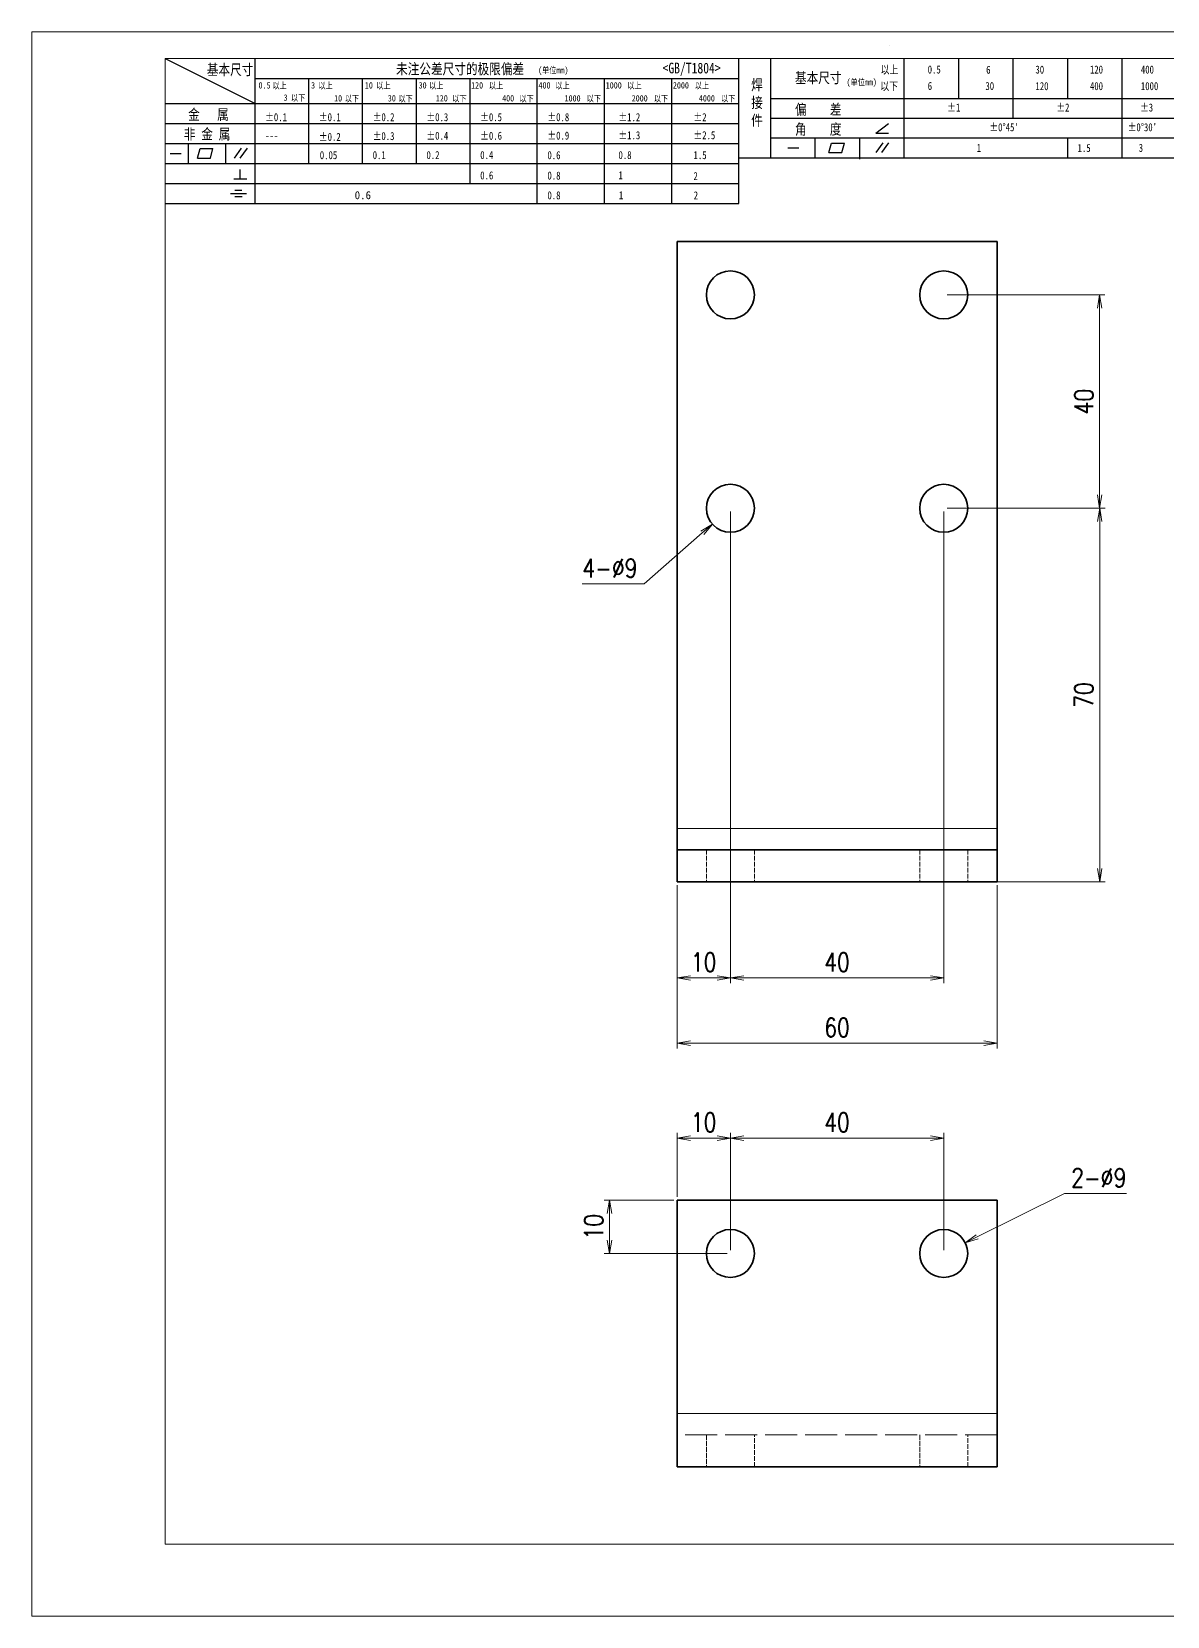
# Model space of a CAD drawing. Header units: millimetres. Extents: x -51813 to 38145, y -10860 to 38732.
# Drawn here: x -50939.1 to -50726.2, y 37794.5 to 38091.5 of the extents above; entities that cross this region are included whole.
import ezdxf

# ---------------------------------------------------------------- set-up
doc = ezdxf.new("R2010")
doc.units = ezdxf.units.MM
doc.header["$LTSCALE"] = 0.5
doc.linetypes.add('DASHED', pattern=[15, 12, -3])
doc.layers.add('图\\M+19E79\\M+195B6\\M+18E9A', color=7, linetype='Continuous')
for name, color, linetype, lineweight in [('图框', 7, 'Continuous', 18), ('标注线', 3, 'Continuous', 18), ('细实线', 3, 'Continuous', 18)]:
    doc.layers.add(name, color=color, linetype=linetype, lineweight=lineweight)
doc.layers.add('打印', color=7, linetype='Continuous', lineweight=15, plot=False)
doc.layers.add('打印-禁用', color=7, linetype='Continuous', lineweight=15, plot=False)
doc.styles.add('DIM', font='romans.shx', dxfattribs={"width": 0.8, "bigfont": 'bigfont.shx'})
doc.styles.add('国标', font='simfang.ttf', dxfattribs={"width": 0.8})
doc.dimstyles.new('DEH 1-1$0', dxfattribs={"dimtxt": 3.5, "dimasz": 2.5, "dimexe": 1, "dimexo": 0.625, "dimgap": 1.2, "dimtad": 1, "dimzin": 9, "dimdsep": 46, "dimtxsty": 'DIM', "dimblk": 'OPEN', "dimcen": 0, "dimclrd": 8, "dimclre": 8, "dimclrt": 2, "dimazin": 2, "dimtfac": 0.5, "dimtmove": 0, "dimatfit": 3, "dimldrblk": 'OPEN', "dimfxl": 0, "dimtolj": 2, "dimlwd": 18, "dimlwe": 18, "dimarcsym": 0})
doc.dimstyles.new('DEH 1-1$3', dxfattribs={"dimtxt": 3.5, "dimasz": 2.5, "dimexe": 1, "dimexo": 0.625, "dimgap": 1.2, "dimtad": 1, "dimtoh": 1, "dimdsep": 46, "dimtxsty": 'DIM', "dimblk": 'OPEN', "dimcen": 0, "dimclrd": 8, "dimclre": 8, "dimclrt": 2, "dimazin": 2, "dimtfac": 0.5, "dimtofl": 0, "dimtmove": 0, "dimatfit": 3, "dimldrblk": 'OPEN', "dimfxl": 0, "dimtolj": 2, "dimlwd": 18, "dimlwe": 18, "dimarcsym": 0})

# ---------------------------------------------------------------- blocks, each defined once
blk = doc.blocks.new('GZDEH零件A3图框V01版')
at = {"layer": '图\\M+19E79\\M+195B6\\M+18E9A', "color": 9}
for p, q in [((2882.49, -1554.46), (2899.37, -1562.92)), ((2899.37, -1581.67), (2899.37, -1554.46)), ((2990.09, -1581.67), (2990.09, -1554.46)), ((2996.09, -1573.08), (2996.09, -1554.46)), ((3021.09, -1561.98), (3021.09, -1554.46)), ((3031.31, -1561.98), (3031.31, -1554.46)), ((3041.53, -1561.98), (3041.53, -1554.46)), ((3051.75, -1561.98), (3051.75, -1554.46)), ((3061.98, -1561.98), (3061.98, -1554.46)), ((2899.37, -1558.24), (2990.09, -1558.24)), ((2909.45, -1574.17), (2909.45, -1558.24)), ((2919.53, -1574.17), (2919.53, -1558.24)), ((2929.61, -1574.17), (2929.61, -1558.24)), ((2939.69, -1577.92), (2939.69, -1558.24)), ((2952.29, -1581.67), (2952.29, -1558.24)), ((2964.89, -1581.67), (2964.89, -1558.24)), ((2977.49, -1581.67), (2977.49, -1558.24)), ((2996.09, -1561.98), (3113.09, -1561.98)), ((3021.09, -1573.08), (3021.09, -1561.98)), ((3041.53, -1565.68), (3041.53, -1561.98)), ((3061.98, -1573.08), (3061.98, -1561.98)), ((2882.49, -1562.92), (2990.09, -1562.92)), ((2882.49, -1566.67), (2990.09, -1566.67)), ((2996.09, -1565.68), (3113.09, -1565.68)), ((3015.75, -1568.51), (3018.15, -1566.66)), ((2882.49, -1570.42), (2990.09, -1570.42)), ((2886.92, -1574.12), (2886.92, -1570.42)), ((2893.91, -1574.12), (2893.91, -1570.42)), ((2996.09, -1569.38), (3113.09, -1569.38)), ((3004.42, -1573.08), (3004.42, -1569.38)), ((3006.97, -1572.12), (3007.45, -1570.33)), ((3007.45, -1570.33), (3009.86, -1570.33)), ((3009.39, -1572.12), (3009.86, -1570.33)), ((3012.75, -1573.08), (3012.75, -1569.38)), ((3015.75, -1568.51), (3018.15, -1568.51)), ((3015.81, -1572.12), (3017.15, -1570.26)), ((3016.89, -1572.12), (3018.23, -1570.26)), ((3051.75, -1573.08), (3051.75, -1569.38)), ((2883.43, -1572.27), (2885.49, -1572.27)), ((2888.59, -1573.16), (2889.07, -1571.37)), ((2888.59, -1573.16), (2891, -1573.16)), ((2889.07, -1571.37), (2891.48, -1571.37)), ((2891, -1573.16), (2891.48, -1571.37)), ((2895.52, -1573.16), (2896.85, -1571.3)), ((2896.6, -1573.16), (2897.94, -1571.3)), ((2990.09, -1573.08), (3113.09, -1573.08)), ((2999.26, -1571.23), (3001.32, -1571.23)), ((3006.97, -1572.12), (3009.39, -1572.12)), ((3012.75, -1573.33), (3012.75, -1573.08)), ((2882.49, -1574.17), (2990.09, -1574.17)), ((2895.42, -1577.05), (2897.81, -1577.05)), ((2896.58, -1577.05), (2896.58, -1575.28)), ((2882.49, -1577.92), (2990.09, -1577.92)), ((2894.79, -1579.77), (2897.77, -1579.77)), ((2895.57, -1579.17), (2896.92, -1579.17)), ((2882.49, -1581.67), (2990.09, -1581.67)), ((2895.57, -1580.37), (2896.93, -1580.37))]:
    blk.add_line(p, q, dxfattribs=at)
at = {"layer": '图框', "linetype": 'Continuous'}
for p, q in [((2882.49, -1554.46), (2882.49, -1832.96)), ((3272.49, -1554.46), (2882.49, -1554.46)), ((2882.49, -1832.96), (3272.49, -1832.96))]:
    blk.add_line(p, q, dxfattribs=at)
at = {"layer": '打印-禁用', "linetype": 'Continuous'}
for p, q in [((2857.49, -1549.46), (2857.49, -1846.46)), ((3277.49, -1549.46), (2857.49, -1549.46)), ((2857.49, -1846.46), (3277.49, -1846.46))]:
    blk.add_line(p, q, dxfattribs=at)
at = {"layer": '图\\M+19E79\\M+195B6\\M+18E9A', "color": 9, "style": '国标', "width": 0.8}
for s, height, p in [('基本尺寸', 2, (2890.33, -1557.58)), ('未注公差尺寸的极限偏差', 2, (2925.81, -1557.44)), ('<GB/T1804>', 2, (2975.78, -1557.27)), ('以上', 1.5, (3016.64, -1557.33)), ('0.5', 1.5, (3025.49, -1557.3)), ('6', 1.5, (3036.45, -1557.34)), ('30', 1.5, (3045.69, -1557.31)), ('120', 1.5, (3055.91, -1557.31)), ('400', 1.5, (3065.46, -1557.31)), ('30', 1.2, (2930.04, -1560.11)), ('基本尺寸', 2, (3000.6, -1559.1)), ('以下', 1.5, (3016.58, -1560.43)), ('6', 1.5, (3025.49, -1560.38)), ('30', 1.5, (3036.31, -1560.39)), ('120', 1.5, (3045.69, -1560.41)), ('400', 1.5, (3055.91, -1560.41)), ('1000', 1.5, (3065.46, -1560.41)), ('金   属', 2, (2886.82, -1565.98)), ('±0.1', 1.5, (2901.27, -1566.23)), ('±0.1', 1.5, (2911.35, -1566.23)), ('±0.2', 1.5, (2921.43, -1566.23)), ('±0.3', 1.5, (2931.51, -1566.23)), ('±0.5', 1.5, (2941.59, -1566.23)), ('±0.8', 1.5, (2954.19, -1566.23)), ('±1.2', 1.5, (2967.51, -1566.23)), ('±2', 1.5, (2981.58, -1566.23)), ('偏    差', 2, (3000.6, -1565.04)), ('±1', 1.5, (3029.16, -1564.42)), ('±2', 1.5, (3049.61, -1564.42)), ('±3', 1.5, (3065.3, -1564.42)), ('非 金 属', 2, (2886.02, -1569.65)), ('±0.3', 1.5, (2921.43, -1569.77)), ('±0.4', 1.5, (2931.51, -1569.71)), ('±0.6', 1.5, (2941.59, -1569.71)), ('±0.9', 1.5, (2954.19, -1569.68)), ('±1.3', 1.5, (2967.51, -1569.62)), ('±2.5', 1.5, (2981.58, -1569.61)), ('角    度', 2, (3000.6, -1568.74)), ("±0%%D45'", 1.5, (3037.06, -1568.12)), ("±0%%D30'", 1.5, (3062.98, -1568.12)), ('---', 1.5, (2901.27, -1569.65)), ('±0.2', 1.5, (2911.35, -1569.92)), ('1', 1.5, (3034.69, -1571.98)), ('1.5', 1.5, (3053.59, -1572.01)), ('3', 1.5, (3065.05, -1571.98)), ('0.1', 1.5, (2921.43, -1573.34)), ('0.2', 1.5, (2931.51, -1573.33)), ('0.4', 1.5, (2941.59, -1573.33)), ('0.6', 1.5, (2954.19, -1573.35)), ('0.8', 1.5, (2967.51, -1573.33)), ('1.5', 1.5, (2981.58, -1573.34)), ('0.6', 1.5, (2941.59, -1577.14)), ('0.8', 1.5, (2954.19, -1577.17)), ('1', 1.5, (2967.51, -1577.12)), ('2', 1.5, (2981.58, -1577.26)), ('0.8', 1.5, (2954.19, -1580.87)), ('1', 1.5, (2967.59, -1580.86)), ('2', 1.5, (2981.62, -1580.89))]:
    blk.add_text(s, height=height, dxfattribs=at).set_placement(p)
at = {"layer": '图\\M+19E79\\M+195B6\\M+18E9A', "color": 9, "lineweight": 15, "style": '国标', "width": 0.8}
for s, p in [('(单位mm)', (2952.44, -1557.27)), ('0.5', (2900.03, -1560.11)), ('以上', (2902.64, -1560.16)), ('3', (2909.88, -1560.11)), ('以上', (2911.25, -1560.16)), ('10', (2919.96, -1560.11)), ('以上', (2922.09, -1560.16)), ('以上', (2932.02, -1560.16)), ('120', (2939.88, -1560.11)), ('以上', (2943.21, -1560.16)), ('400', (2952.52, -1560.11)), ('以上', (2955.68, -1560.16)), ('1000', (2965.12, -1560.11)), ('以上', (2969.16, -1560.16)), ('2000', (2977.72, -1560.11)), ('以上', (2981.8, -1560.16)), ('(单位mm)', (3010.27, -1559.51)), ('3', (2904.73, -1562.41)), ('以下', (2906.1, -1562.46)), ('10', (2914.19, -1562.54)), ('以下', (2916.18, -1562.59)), ('30', (2924.27, -1562.54)), ('以下', (2926.26, -1562.59)), ('120', (2933.26, -1562.54)), ('以下', (2936.34, -1562.59)), ('400', (2945.7, -1562.54)), ('以下', (2948.94, -1562.59)), ('1000', (2957.41, -1562.54)), ('以下', (2961.54, -1562.59)), ('2000', (2969.99, -1562.54)), ('以下', (2974.14, -1562.59)), ('4000', (2982.59, -1562.54)), ('以下', (2986.74, -1562.59))]:
    blk.add_text(s, height=1.2, dxfattribs=at).set_placement(p)
at = {"layer": '图\\M+19E79\\M+195B6\\M+18E9A', "color": 9, "lineweight": 13, "style": '国标'}
blk.add_text('0.6', height=1.5, dxfattribs=at).set_placement((2918.05, -1580.85))
at = {"layer": '图\\M+19E79\\M+195B6\\M+18E9A', "color": 9, "insert": (2992.39, -1558.41), "char_height": 2, "width": 3.1877, "attachment_point": 1, "style": '国标'}
blk.add_mtext('焊\\P接\\P件', dxfattribs=at)
at = {"layer": '图\\M+19E79\\M+195B6\\M+18E9A', "color": 9, "insert": (2911.51, -1573.37), "char_height": 1.5, "attachment_point": 7, "style": '国标'}
blk.add_mtext_dynamic_manual_height_columns('0.05', width=5.1982, gutter_width=12.5, heights=[0], dxfattribs=at)
blk = doc.blocks.new('DEH A3')
at = {"layer": '图框'}
blk.add_blockref('GZDEH零件A3图框V01版', (-2857.49, 1846.46), dxfattribs=at)
blk = doc.blocks.new('_Open')
at = {"color": 0, "linetype": 'ByBlock', "lineweight": -2}
for p, q in [((-1, 0.17), (0, 0)), ((-1, -0.17), (0, 0)), ((0, 0), (-1, 0))]:
    blk.add_line(p, q, dxfattribs=at)
blk = doc.blocks.new('*D166')
at = {"layer": 'Defpoints', "color": 0, "transparency": 16777216}
for p in [(-50818.1, 37932.19), (-50758.1, 37932.19), (-50758.1, 37901.93)]:
    blk.add_point(p, dxfattribs=at)
at = {"layer": '标注线', "color": 8, "lineweight": 18, "transparency": 16777216}
for p, q in [((-50818.1, 37931.57), (-50818.1, 37900.93)), ((-50758.1, 37931.57), (-50758.1, 37900.93)), ((-50815.6, 37901.93), (-50760.6, 37901.93))]:
    blk.add_line(p, q, dxfattribs=at)
at = {"layer": '标注线', "color": 8, "lineweight": 18, "transparency": 16777216, "xscale": 2.5, "yscale": 2.5, "zscale": 2.5, "rotation": 180}
blk.add_blockref('_Open', (-50818.1, 37901.93), dxfattribs=at)
at = {"layer": '标注线', "color": 8, "lineweight": 18, "transparency": 16777216, "xscale": 2.5, "yscale": 2.5, "zscale": 2.5}
blk.add_blockref('_Open', (-50758.1, 37901.93), dxfattribs=at)
at = {"layer": '标注线', "color": 2, "transparency": 16777216, "insert": (-50788.1, 37904.88), "char_height": 3.5, "attachment_point": 5, "style": 'DIM'}
blk.add_mtext('\\A2;60', dxfattribs=at)
blk = doc.blocks.new('*D167')
at = {"layer": 'Defpoints', "color": 0, "transparency": 16777216}
for p in [(-50808.1, 38002.19), (-50818.1, 37932.19), (-50818.1, 37914.16)]:
    blk.add_point(p, dxfattribs=at)
at = {"layer": '标注线', "color": 8, "lineweight": 18, "transparency": 16777216}
for p, q in [((-50808.1, 38001.57), (-50808.1, 37913.16)), ((-50818.1, 37931.57), (-50818.1, 37913.16)), ((-50810.6, 37914.16), (-50815.6, 37914.16))]:
    blk.add_line(p, q, dxfattribs=at)
at = {"layer": '标注线', "color": 8, "lineweight": 18, "transparency": 16777216, "xscale": 2.5, "yscale": 2.5, "zscale": 2.5, "rotation": 180}
blk.add_blockref('_Open', (-50818.1, 37914.16), dxfattribs=at)
at = {"layer": '标注线', "color": 8, "lineweight": 18, "transparency": 16777216, "xscale": 2.5, "yscale": 2.5, "zscale": 2.5}
blk.add_blockref('_Open', (-50808.1, 37914.16), dxfattribs=at)
at = {"layer": '标注线', "color": 2, "transparency": 16777216, "insert": (-50813.1, 37917.11), "char_height": 3.5, "attachment_point": 5, "style": 'DIM'}
blk.add_mtext('\\A2;10', dxfattribs=at)
blk = doc.blocks.new('*D168')
at = {"layer": 'Defpoints', "color": 0, "transparency": 16777216}
for p in [(-50808.1, 38002.19), (-50768.1, 38002.19), (-50768.1, 37914.16)]:
    blk.add_point(p, dxfattribs=at)
at = {"layer": '标注线', "color": 8, "lineweight": 18, "transparency": 16777216}
for p, q in [((-50808.1, 38001.57), (-50808.1, 37913.16)), ((-50768.1, 38001.57), (-50768.1, 37913.16)), ((-50805.6, 37914.16), (-50770.6, 37914.16))]:
    blk.add_line(p, q, dxfattribs=at)
at = {"layer": '标注线', "color": 8, "lineweight": 18, "transparency": 16777216, "xscale": 2.5, "yscale": 2.5, "zscale": 2.5, "rotation": 180}
blk.add_blockref('_Open', (-50808.1, 37914.16), dxfattribs=at)
at = {"layer": '标注线', "color": 8, "lineweight": 18, "transparency": 16777216, "xscale": 2.5, "yscale": 2.5, "zscale": 2.5}
blk.add_blockref('_Open', (-50768.1, 37914.16), dxfattribs=at)
at = {"layer": '标注线', "color": 2, "transparency": 16777216, "insert": (-50788.1, 37917.11), "char_height": 3.5, "attachment_point": 5, "style": 'DIM'}
blk.add_mtext('\\A2;40', dxfattribs=at)
blk = doc.blocks.new('*D169')
at = {"layer": 'Defpoints', "color": 0, "transparency": 16777216}
for p in [(-50768.1, 38002.19), (-50738.86, 38002.19), (-50781.6, 37932.19)]:
    blk.add_point(p, dxfattribs=at)
at = {"layer": '标注线', "color": 8, "lineweight": 18, "transparency": 16777216}
for p, q in [((-50767.47, 38002.19), (-50737.86, 38002.19)), ((-50738.86, 37934.69), (-50738.86, 37999.69)), ((-50780.98, 37932.19), (-50737.86, 37932.19))]:
    blk.add_line(p, q, dxfattribs=at)
at = {"layer": '标注线', "color": 8, "lineweight": 18, "transparency": 16777216, "xscale": 2.5, "yscale": 2.5, "zscale": 2.5}
for p, rotation in [((-50738.86, 38002.19), 90), ((-50738.86, 37932.19), 270)]:
    blk.add_blockref('_Open', p, dxfattribs=dict(at, rotation=rotation))
at = {"layer": '标注线', "color": 2, "transparency": 16777216, "insert": (-50741.81, 37967.19), "char_height": 3.5, "attachment_point": 5, "rotation": 90, "style": 'DIM'}
blk.add_mtext('\\A2;70', dxfattribs=at)
blk = doc.blocks.new('*D170')
at = {"layer": 'Defpoints', "color": 0, "transparency": 16777216}
for p in [(-50768.1, 38042.19), (-50738.87, 38042.19), (-50768.1, 38002.19)]:
    blk.add_point(p, dxfattribs=at)
at = {"layer": '标注线', "color": 8, "lineweight": 18, "transparency": 16777216}
for p, q in [((-50767.47, 38042.19), (-50737.87, 38042.19)), ((-50738.87, 38004.69), (-50738.87, 38039.69)), ((-50767.47, 38002.19), (-50737.87, 38002.19))]:
    blk.add_line(p, q, dxfattribs=at)
at = {"layer": '标注线', "color": 8, "lineweight": 18, "transparency": 16777216, "xscale": 2.5, "yscale": 2.5, "zscale": 2.5}
for p, rotation in [((-50738.87, 38042.19), 90), ((-50738.87, 38002.19), 270)]:
    blk.add_blockref('_Open', p, dxfattribs=dict(at, rotation=rotation))
at = {"layer": '标注线', "color": 2, "transparency": 16777216, "insert": (-50741.82, 38022.19), "char_height": 3.5, "attachment_point": 5, "rotation": 90, "style": 'DIM'}
blk.add_mtext('\\A2;40', dxfattribs=at)
blk = doc.blocks.new('*D171')
at = {"layer": 'Defpoints', "color": 0, "transparency": 16777216}
for p in [(-50808.1, 37884.15), (-50808.1, 37862.52), (-50768.1, 37862.52)]:
    blk.add_point(p, dxfattribs=at)
at = {"layer": '标注线', "color": 8, "lineweight": 18, "transparency": 16777216}
for p, q in [((-50808.1, 37863.15), (-50808.1, 37885.15)), ((-50770.6, 37884.15), (-50805.6, 37884.15)), ((-50768.1, 37863.15), (-50768.1, 37885.15))]:
    blk.add_line(p, q, dxfattribs=at)
at = {"layer": '标注线', "color": 8, "lineweight": 18, "transparency": 16777216, "xscale": 2.5, "yscale": 2.5, "zscale": 2.5, "rotation": 180}
blk.add_blockref('_Open', (-50808.1, 37884.15), dxfattribs=at)
at = {"layer": '标注线', "color": 8, "lineweight": 18, "transparency": 16777216, "xscale": 2.5, "yscale": 2.5, "zscale": 2.5}
blk.add_blockref('_Open', (-50768.1, 37884.15), dxfattribs=at)
at = {"layer": '标注线', "color": 2, "transparency": 16777216, "insert": (-50788.1, 37887.1), "char_height": 3.5, "attachment_point": 5, "style": 'DIM'}
blk.add_mtext('\\A2;40', dxfattribs=at)
blk = doc.blocks.new('*D172')
at = {"layer": 'Defpoints', "color": 0, "transparency": 16777216}
for p in [(-50818.1, 37884.15), (-50818.1, 37872.52), (-50808.1, 37862.52)]:
    blk.add_point(p, dxfattribs=at)
at = {"layer": '标注线', "color": 8, "lineweight": 18, "transparency": 16777216}
for p, q in [((-50818.1, 37873.15), (-50818.1, 37885.15)), ((-50810.6, 37884.15), (-50815.6, 37884.15)), ((-50808.1, 37863.15), (-50808.1, 37885.15))]:
    blk.add_line(p, q, dxfattribs=at)
at = {"layer": '标注线', "color": 8, "lineweight": 18, "transparency": 16777216, "xscale": 2.5, "yscale": 2.5, "zscale": 2.5, "rotation": 180}
blk.add_blockref('_Open', (-50818.1, 37884.15), dxfattribs=at)
at = {"layer": '标注线', "color": 8, "lineweight": 18, "transparency": 16777216, "xscale": 2.5, "yscale": 2.5, "zscale": 2.5}
blk.add_blockref('_Open', (-50808.1, 37884.15), dxfattribs=at)
at = {"layer": '标注线', "color": 2, "transparency": 16777216, "insert": (-50813.1, 37887.1), "char_height": 3.5, "attachment_point": 5, "style": 'DIM'}
blk.add_mtext('\\A2;10', dxfattribs=at)
blk = doc.blocks.new('*D173')
at = {"layer": 'Defpoints', "color": 0, "transparency": 16777216}
for p in [(-50830.77, 37872.52), (-50818.1, 37872.52), (-50808.1, 37862.52)]:
    blk.add_point(p, dxfattribs=at)
at = {"layer": '标注线', "color": 8, "lineweight": 18, "transparency": 16777216}
for p, q in [((-50818.72, 37872.52), (-50831.77, 37872.52)), ((-50830.77, 37865.02), (-50830.77, 37870.02)), ((-50808.72, 37862.52), (-50831.77, 37862.52))]:
    blk.add_line(p, q, dxfattribs=at)
at = {"layer": '标注线', "color": 8, "lineweight": 18, "transparency": 16777216, "xscale": 2.5, "yscale": 2.5, "zscale": 2.5}
for p, rotation in [((-50830.77, 37872.52), 90), ((-50830.77, 37862.52), 270)]:
    blk.add_blockref('_Open', p, dxfattribs=dict(at, rotation=rotation))
at = {"layer": '标注线', "color": 2, "transparency": 16777216, "insert": (-50833.72, 37867.52), "char_height": 3.5, "attachment_point": 5, "rotation": 90, "style": 'DIM'}
blk.add_mtext('\\A2;10', dxfattribs=at)
blk = doc.blocks.new('*D174')
at = {"layer": 'Defpoints', "color": 0, "transparency": 16777216}
for p in [(-50764.06, 37864.52), (-50772.13, 37860.52)]:
    blk.add_point(p, dxfattribs=at)
at = {"layer": '标注线', "color": 8, "lineweight": 18, "transparency": 16777216}
for p, q in [((-50745.43, 37873.77), (-50761.83, 37865.64)), ((-50733.83, 37873.77), (-50745.43, 37873.77))]:
    blk.add_line(p, q, dxfattribs=at)
at = {"layer": '标注线', "color": 8, "lineweight": 18, "transparency": 16777216, "xscale": 2.5, "yscale": 2.5, "zscale": 2.5, "rotation": 206.4054083062828}
blk.add_blockref('_Open', (-50764.06, 37864.52), dxfattribs=at)
at = {"layer": '标注线', "color": 2, "transparency": 16777216, "insert": (-50739.03, 37876.72), "char_height": 3.5, "attachment_point": 5, "style": 'DIM'}
blk.add_mtext('\\A2;2-%%c9', dxfattribs=at)
blk = doc.blocks.new('*D175')
at = {"layer": 'Defpoints', "color": 0, "transparency": 16777216}
for p in [(-50804.71, 38005.15), (-50811.48, 37999.23)]:
    blk.add_point(p, dxfattribs=at)
at = {"layer": '标注线', "color": 8, "lineweight": 18, "transparency": 16777216}
for p, q in [((-50824.29, 37988.03), (-50813.37, 37997.58)), ((-50835.89, 37988.03), (-50824.29, 37988.03))]:
    blk.add_line(p, q, dxfattribs=at)
at = {"layer": '标注线', "color": 8, "lineweight": 18, "transparency": 16777216, "xscale": 2.5, "yscale": 2.5, "zscale": 2.5, "rotation": 41.16075418137378}
blk.add_blockref('_Open', (-50811.48, 37999.23), dxfattribs=at)
at = {"layer": '标注线', "color": 2, "transparency": 16777216, "insert": (-50830.69, 37990.98), "char_height": 3.5, "attachment_point": 5, "style": 'DIM'}
blk.add_mtext('\\A2;4-%%c9', dxfattribs=at)

msp = doc.modelspace()

# ---------------------------------------------------------------- linework, layer by layer
at = {"color": 7, "lineweight": 35}
for p, q in [((-50818.095, 37942.191), (-50818.095, 38052.191)), ((-50818.095, 38052.191), (-50758.095, 38052.191)), ((-50758.095, 37942.191), (-50758.095, 38052.191)), ((-50818.095, 37938.191), (-50758.095, 37938.191)), ((-50818.095, 37932.191), (-50758.095, 37932.191)), ((-50818.095, 37832.522), (-50818.095, 37872.522)), ((-50818.095, 37872.522), (-50758.095, 37872.522)), ((-50758.095, 37832.522), (-50758.095, 37872.522)), ((-50818.095, 37822.522), (-50758.095, 37822.522))]:
    msp.add_line(p, q, dxfattribs=at)
at = {"color": 7, "lineweight": 13}
for p, q in [((-50758.095, 37942.191), (-50818.095, 37942.191)), ((-50758.095, 37832.522), (-50818.095, 37832.522))]:
    msp.add_line(p, q, dxfattribs=at)
at = {"color": 7, "lineweight": 35, "ltscale": 0.07071}
for p, q in [((-50818.095, 37942.191), (-50818.095, 37939.363)), ((-50758.095, 37939.363), (-50758.095, 37942.191))]:
    msp.add_line(p, q, dxfattribs=at)
at = {"color": 1, "linetype": 'DASHED', "lineweight": 13}
for p, q in [((-50818.095, 37942.191), (-50758.095, 37942.191)), ((-50818.095, 37832.522), (-50758.095, 37832.522)), ((-50758.095, 37828.522), (-50818.095, 37828.522))]:
    msp.add_line(p, q, dxfattribs=at)
at = {"color": 7, "lineweight": 35, "ltscale": 0.02929}
for p, q in [((-50818.095, 37939.363), (-50818.095, 37938.191)), ((-50758.095, 37938.191), (-50758.095, 37939.363))]:
    msp.add_line(p, q, dxfattribs=at)
at = {"color": 7, "lineweight": 35, "ltscale": 0.15}
for p, q in [((-50818.095, 37932.191), (-50818.095, 37938.191)), ((-50758.095, 37932.191), (-50758.095, 37938.191))]:
    msp.add_line(p, q, dxfattribs=at)
at = {"color": 1, "linetype": 'DASHED', "lineweight": 13, "ltscale": 0.15}
for p, q in [((-50812.595, 37938.191), (-50812.595, 37932.191)), ((-50803.595, 37938.191), (-50803.595, 37932.191)), ((-50772.595, 37938.191), (-50772.595, 37932.191)), ((-50763.595, 37938.191), (-50763.595, 37932.191)), ((-50812.595, 37828.522), (-50812.595, 37822.522)), ((-50812.595, 37828.522), (-50812.595, 37822.522)), ((-50803.595, 37822.522), (-50803.595, 37828.522)), ((-50803.595, 37822.522), (-50803.595, 37828.522)), ((-50772.595, 37828.522), (-50772.595, 37822.522)), ((-50772.595, 37828.522), (-50772.595, 37822.522)), ((-50763.595, 37822.522), (-50763.595, 37828.522)), ((-50763.595, 37822.522), (-50763.595, 37828.522))]:
    msp.add_line(p, q, dxfattribs=at)
at = {"color": 7, "lineweight": 35, "ltscale": 0.176777}
for p, q in [((-50818.095, 37825.451), (-50818.095, 37832.522)), ((-50758.095, 37832.522), (-50758.095, 37825.451))]:
    msp.add_line(p, q, dxfattribs=at)
at = {"color": 7, "lineweight": 35, "ltscale": 0.073223}
for p, q in [((-50818.095, 37822.522), (-50818.095, 37825.451)), ((-50758.095, 37825.451), (-50758.095, 37822.522))]:
    msp.add_line(p, q, dxfattribs=at)
at = {"color": 7, "lineweight": 35}
for centre in [(-50808.095, 38042.191), (-50768.095, 38042.191), (-50808.095, 38002.191), (-50768.095, 38002.191), (-50808.095, 37862.522), (-50768.095, 37862.522)]:
    msp.add_circle(centre, 4.5, dxfattribs=at)
at = {"layer": '打印'}
msp.add_lwpolyline([(-50939.104, 38091.515), (-50519.104, 38091.515), (-50519.104, 37794.515), (-50939.104, 37794.515)], close=True, dxfattribs=at)
at = {"layer": '细实线', "ltscale": 2.48512e-05}
msp.add_line((-50778.269, 38088.956), (-50778.268, 38088.955), dxfattribs=at)

# ---------------------------------------------------------------- block references
at = {"layer": '图框'}
msp.add_blockref('DEH A3', (-50939.104, 37794.515), dxfattribs=at)

# ---------------------------------------------------------------- dimensions: what is measured, and where the dimension line sits
at = {"layer": '标注线'}
for base, p1, p2, picture, middle in [((-50738.868, 38042.191), (-50768.095, 38002.191), (-50768.095, 38042.191), '*D170', (-50741.818, 38022.191)), ((-50738.857, 38002.191), (-50781.604, 37932.191), (-50768.095, 38002.191), '*D169', (-50741.807, 37967.191)), ((-50830.767, 37872.522), (-50808.095, 37862.522), (-50818.095, 37872.522), '*D173', (-50833.717, 37867.522))]:
    dim = msp.add_linear_dim(base=base, p1=p1, p2=p2, angle=90, dimstyle='DEH 1-1$0', dxfattribs=at)
    dim.commit()
    dim.dimension.update_dxf_attribs({"geometry": picture, "text_midpoint": middle})
for p1, p2, override, picture, middle in [((-50804.707, 38005.153), (-50811.483, 37999.23), {"dimpost": '4-%%c<>'}, '*D175', (-50830.694, 37988.03)), ((-50772.126, 37860.521), (-50764.065, 37864.524), {"dimpost": '2-%%c<>'}, '*D174', (-50739.034, 37873.774))]:
    dim = msp.add_diameter_dim_2p(p1=p1, p2=p2, dimstyle='DEH 1-1$3', override=override, dxfattribs=at)
    dim.commit()
    dim.dimension.update_dxf_attribs({"geometry": picture, "text_midpoint": middle, "dimtype": 163})
for base, p1, p2, picture, middle in [((-50818.095, 37914.157), (-50808.095, 38002.191), (-50818.095, 37932.191), '*D167', (-50813.095, 37917.107)), ((-50768.095, 37914.157), (-50808.095, 38002.191), (-50768.095, 38002.191), '*D168', (-50788.095, 37917.107)), ((-50758.095, 37901.932), (-50818.095, 37932.191), (-50758.095, 37932.191), '*D166', (-50788.095, 37904.882)), ((-50818.095, 37884.148), (-50808.095, 37862.522), (-50818.095, 37872.522), '*D172', (-50813.095, 37887.098)), ((-50808.095, 37884.148), (-50768.095, 37862.522), (-50808.095, 37862.522), '*D171', (-50788.095, 37887.098))]:
    dim = msp.add_linear_dim(base=base, p1=p1, p2=p2, dimstyle='DEH 1-1$0', dxfattribs=at)
    dim.commit()
    dim.dimension.update_dxf_attribs({"geometry": picture, "text_midpoint": middle})

doc.saveas('drawing.dxf')
